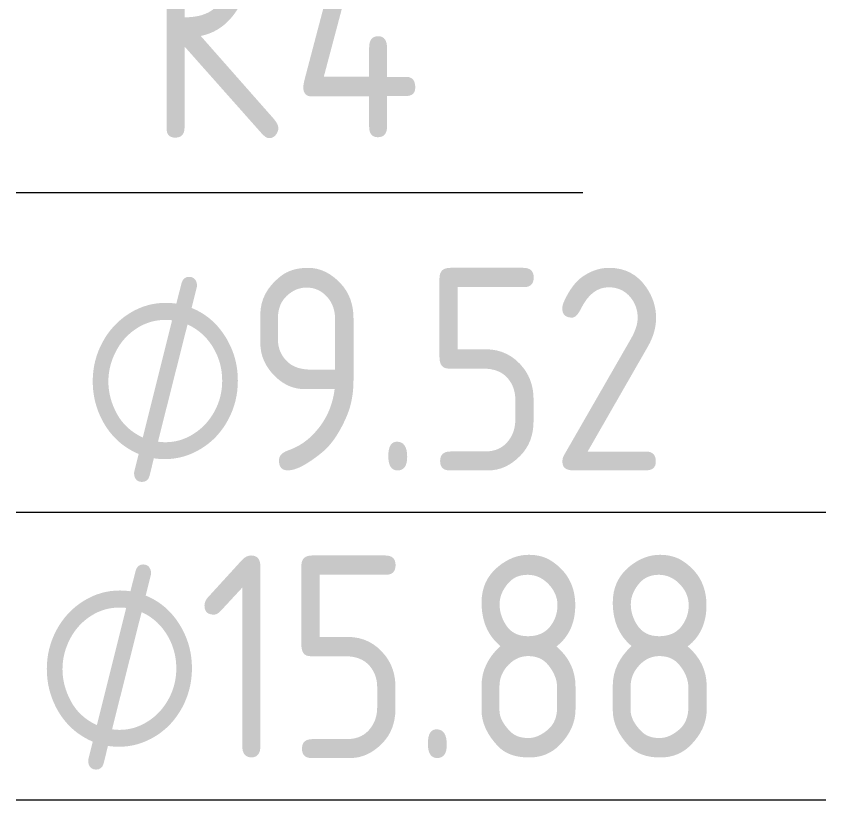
# Model space of a CAD drawing. Header units: millimetres. Extents: x -88595 to 880822, y -1054509 to -148035.
# Drawn here: x 417872 to 418872, y -310857 to -309890 of the extents above; entities that cross this region are included whole.
import ezdxf

# ---------------------------------------------------------------- set-up
doc = ezdxf.new("R2010")
doc.units = ezdxf.units.MM
doc.layers.add('Марки', color=7, linetype='Continuous', lineweight=20)
doc.styles.add('$10$GOST Common', font='GOST_Common.ttf', dxfattribs={"width": 0.9, "height": 250})
doc.styles.add('$6$GOST Common_1', font='GOST_Common.ttf', dxfattribs={"width": 0.9, "height": 250})

# ---------------------------------------------------------------- blocks, each defined once
blk = doc.blocks.new('$0$ADSK_M_Оборудование1 - ADSK_Марка_15-3198495-В_ОВ3_4')
at = {"layer": 'Марки'}
blk.add_line((-15956.5, 12814.6), (-15256.5, 12814.6), dxfattribs=at)
blk = doc.blocks.new('$0$ADSK_M_Трубы - Диаметр_10-3265709-В_ОВ3_4')
at = {"layer": 'Марки'}
blk.add_line((-15956.5, 12420.2), (-14956.5, 12420.2), dxfattribs=at)

msp = doc.modelspace()

# ---------------------------------------------------------------- block references
at = {"layer": 'Марки'}
for name, p in [('$0$ADSK_M_Оборудование1 - ADSK_Марка_15-3198495-В_ОВ3_4', (433828.2, -322922.5)), ('$0$ADSK_M_Трубы - Диаметр_10-3265709-В_ОВ3_4', (433828.2, -322922.5)), ('$0$ADSK_M_Трубы - Диаметр_10-3265709-В_ОВ3_4', (433828.2, -323277.4))]:
    msp.add_blockref(name, p, dxfattribs=at)

# ---------------------------------------------------------------- texts
at = {"layer": 'Марки', "lineweight": 9, "char_height": 250, "attachment_point": 1}
for s, insert, width, style in [('\\fGOST Common|b0|i0|c204|p34|;\\W.9;4', (418211, -309790), 216.456, '$10$GOST Common'), ('\\fGOST Common|b0|i0|c204|p34|;\\W.9;К', (418032.4, -309790), 216.456, '$10$GOST Common'), ('9.52', (418153.3, -310200.7), 663.797, '$10$GOST Common'), ('\\fGOST Common|b0|i0|c254|p34|;\\W.9;⌀', (417950.9, -310200.7), 245.316, '$6$GOST Common_1'), ('15.88', (418096.6, -310555.7), 800.886, '$10$GOST Common'), ('\\fGOST Common|b0|i0|c254|p34|;\\W.9;⌀', (417894.2, -310555.7), 245.316, '$6$GOST Common_1')]:
    msp.add_mtext(s, dxfattribs=dict(at, insert=insert, width=width, style=style))

doc.saveas('drawing.dxf')
